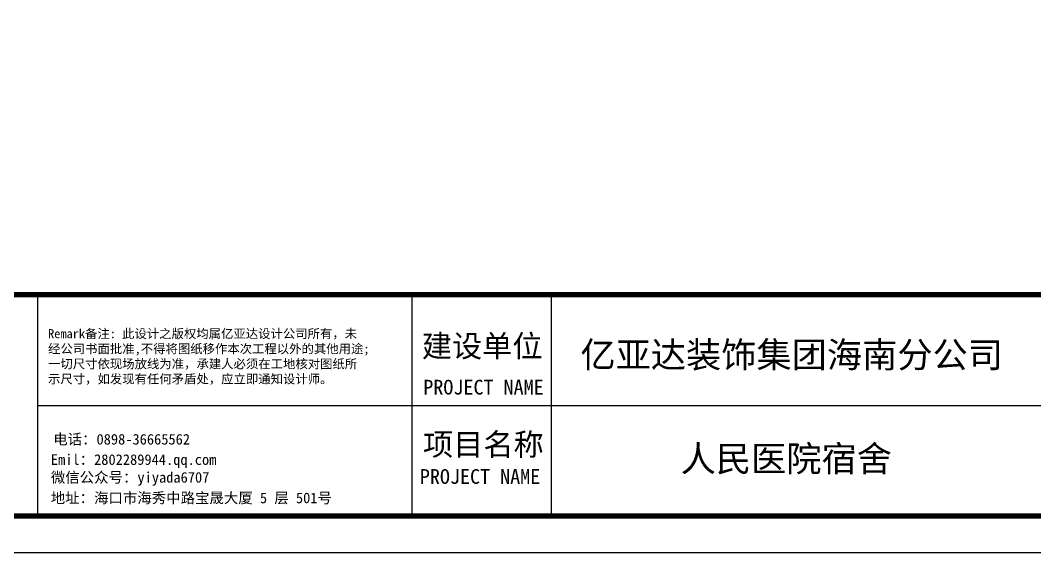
# Model space of a CAD drawing. Header units: millimetres. Extents: x 333665 to 510740, y -473522 to -395501.
# Drawn here: x 471857 to 478974, y -410869 to -407131 of the extents above; entities that cross this region are included whole.
import ezdxf

# ---------------------------------------------------------------- set-up
doc = ezdxf.new("R2010")
doc.units = ezdxf.units.MM
doc.layers.add('0-01图框模板说明', color=2, linetype='Continuous')
doc.layers.add('0-02图框细线', color=136, linetype='Continuous')
doc.styles.get("Standard").update_dxf_attribs({"font": 'txt', "bigfont": 'gbcbig.shx'})
doc.styles.add('黑体', font='simhei.ttf')

msp = doc.modelspace()

# ---------------------------------------------------------------- linework, layer by layer
at = {"layer": '0-01图框模板说明', "color": 2, "const_width": 37.47902222375851}
msp.add_lwpolyline([(488213.3499644918, -395760.1630927649), (488213.3499644918, -410610.6910927686), (466998.3099644865, -410610.6910927686), (466998.3099644865, -395760.1630927649)], close=True, dxfattribs=at)
msp.add_lwpolyline([(488213.3499644918, -409058.3710927682), (466995.3809900107, -409058.3710927682)], dxfattribs=at)
at = {"layer": '0-02图框细线'}
for p, q in [((471979.386709026, -410610.6910927686), (471979.386709026, -409058.3710927682)), ((474606.6358345668, -410619.4314732241), (474606.6358345668, -409058.3710927682)), ((475584.1105317611, -410619.4314732241), (475584.1105317611, -409058.3710927682)), ((471979.386709026, -409834.5310927684), (488213.3499644918, -409834.5310927684))]:
    msp.add_line(p, q, dxfattribs=at)
msp.add_lwpolyline([(488472.0699644919, -395501.4430927648), (488472.0699644919, -410869.4110927687), (466739.5899644864, -410869.4110927687), (466739.5899644864, -395501.4430927648)], close=True, dxfattribs=at)

# ---------------------------------------------------------------- texts
for s, insert, char_height, attachment_point in [('{\\fSimHei|b0|i0|c134|p2;Remark备注: 此设计之版权均属亿亚达设计公司所有，未\\P经公司书面批准,不得将图纸移作本次工程以外的其他用途;\\P一切尺寸依现场放线为准，承建人必须在工地核对图纸所\\P示尺寸，如发现有任何矛盾处，应立即通知设计师。}', (472051.7193480033, -409690.3084585847), 63.60725853417166, 7), ('{\\fSimSun|b0|i0|c134|p2;建设单位}', (474673.9719852703, -409426.9625782458), 155.2320000000391, 4), ('{\\fSimSun|b0|i0|c134|p2;PROJECT NAME}', (474684.3055486559, -409707.6690893895), 103.4880000000261, 4), ('{\\fSimSun|b0|i0|c134|p2;电话：0898-36665562  }', (472088.1561668336, -410076.7095182952), 74.20846828986689, 4), ('{\\fSimSun|b0|i0|c134|p2;项目名称}', (474682.5214674883, -410117.3656718239), 155.2320000000391, 4), ('{\\fSimSun|b0|i0|c134|p2;Emil：2802289944.qq.com}', (472071.5298588732, -410226.1227983573), 74.20846828986689, 4), ('{\\fSimSun|b0|i0|c134|p2;PROJECT NAME}', (474660.2253372785, -410334.9527875233), 103.4880000000261, 4), ('{\\fSimSun|b0|i0|c134|p2;微信公众号：yiyada6707}', (472071.5298588732, -410351.141907594), 74.20846828986689, 4), ('{\\fSimSun|b0|i0|c134|p2;地址：海口市海秀中路宝晟大厦 5 层 501号}', (472070.6015172849, -410488.935661871), 74.20846828986689, 4)]:
    msp.add_mtext(s, dxfattribs=dict(at, insert=insert, char_height=char_height, attachment_point=attachment_point))
at = {"layer": '0-02图框细线', "char_height": 181.1040000000457, "attachment_point": 5, "style": '黑体'}
for s, insert in [('亿亚达装饰集团海南分公司', (477268.9200824148, -409490.103941944)), ('{\\fSimSun|b0|i0|c134|p2;人民医院宿舍}', (477231.1367915666, -410219.6348492096))]:
    msp.add_mtext(s, dxfattribs=dict(at, insert=insert))

doc.saveas('drawing.dxf')
